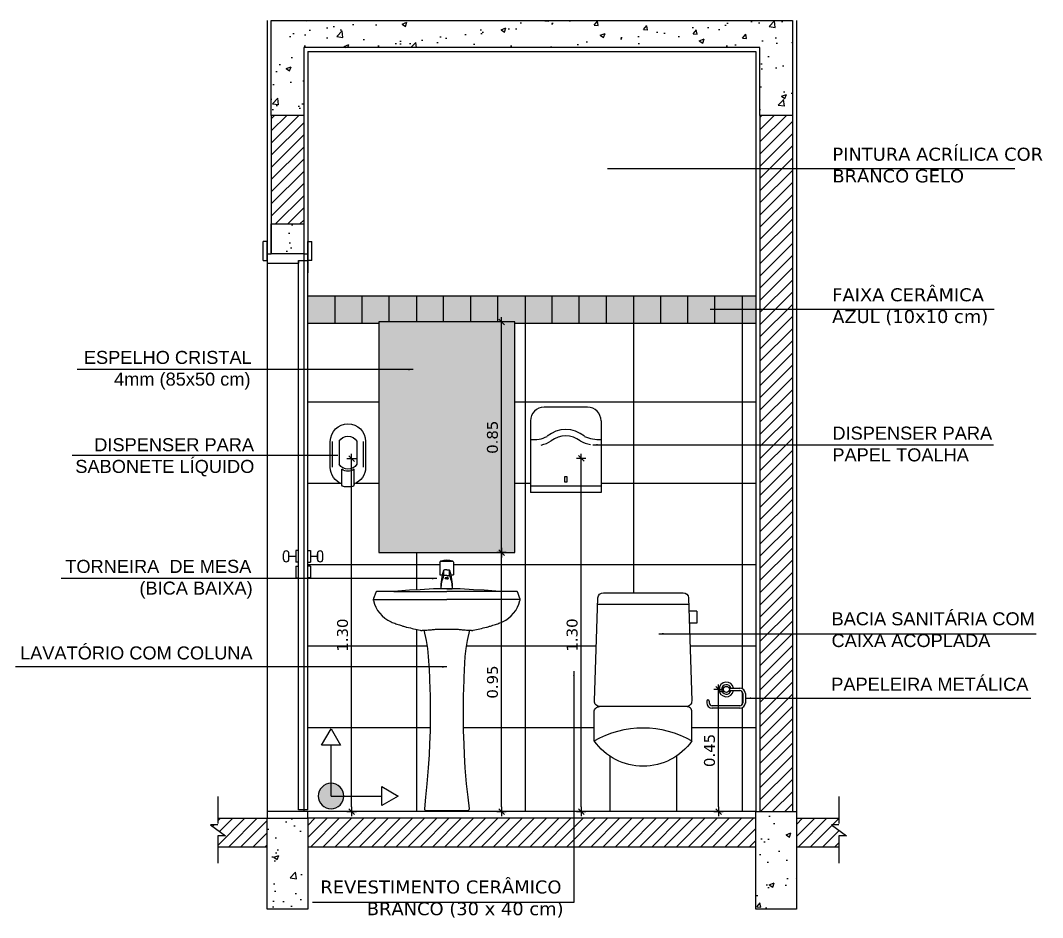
# Model space of a CAD drawing. Extents: x 175 to 308, y 27 to 112.
# Drawn here: x 296.092 to 299.858, y 42.758 to 46.064 of the extents above; entities that cross this region are included whole.
import ezdxf

# ---------------------------------------------------------------- set-up
doc = ezdxf.new("R2010")
doc.units = 0
doc.header["$LTSCALE"] = 0.01
doc.header["$PDMODE"] = 3
doc.linetypes.add('TRACEJADO_P', pattern=[0.1875, 0.125, -0.0625])
doc.layers.get('0').update_dxf_attribs({"linetype": 'CONTINUOUS'})
doc.layers.get('DEFPOINTS').update_dxf_attribs({"linetype": 'CONTINUOUS'})
for name, color, linetype in [('01', 1, 'CONTINUOUS'), ('0_HATCH', 1, 'CONTINUOUS'), ('252', 252, 'CONTINUOUS'), ('A-01', 1, 'CONTINUOUS'), ('A-ALV', 6, 'CONTINUOUS'), ('A-PORTA', 3, 'CONTINUOUS'), ('A-SIMBO', 2, 'CONTINUOUS'), ('A-WC', 1, 'CONTINUOUS'), ('AR-ESQ', 2, 'CONTINUOUS'), ('AR-ID-PIS', 1, 'CONTINUOUS'), ('ARQ-ALV-CORTE', 3, 'CONTINUOUS'), ('ARQ-CTA-1_025', 1, 'CONTINUOUS'), ('ARQ-EQP-VISTA', 1, 'CONTINUOUS'), ('ARQ-HTC', 9, 'CONTINUOUS'), ('ARQ-SMB-1_025', 1, 'CONTINUOUS'), ('ARQ-TXT-1_025', 2, 'CONTINUOUS'), ('ARQ_HIDRO', 1, 'CONTINUOUS'), ('L_DECA', 7, 'CONTINUOUS')]:
    doc.layers.add(name, color=color, linetype=linetype)
doc.styles.add('ESC-50-A20', font='arial.ttf', dxfattribs={"height": 0.1})
doc.styles.add('FNDE Texto Cota 0025', font='verdana.ttf', dxfattribs={"height": 0.04})
doc.dimstyles.new('FNDE 1-0025', dxfattribs={"dimscale": 5, "dimtxt": 0.04, "dimasz": 0.0035, "dimexe": 0.15, "dimexo": 0.15, "dimgap": 0.0025, "dimtad": 1, "dimzin": 1, "dimdsep": 46, "dimtxsty": 'FNDE Texto Cota 0025', "dimblk": 'tic', "dimcen": 0.015, "dimdle": 0.15, "dimse1": 1, "dimse2": 1, "dimclrd": 251, "dimclre": 251, "dimclrt": 256, "dimaunit": 1, "dimadec": 3, "dimazin": 0, "dimtfac": 1, "dimtix": 1, "dimtmove": 2, "dimatfit": 3, "dimfxl": 0.15, "dimtvp": 1, "dimtolj": 1, "dimtzin": 0, "dimarcsym": 0})
pattern_1 = [(50, (137.19987, 44.34268), (0.18218467, -0.01593909), [0.01905, -0.20955]), (355, (137.19987, 44.34268), (-0.03524342, 0.19105685), [0.01524, -0.16764058]), (100.45144, (137.21506, 44.34135), (0.14694125, 0.17511775), [0.01619, -0.17809024]), (46.1842, (137.19987, 44.39348), (0.27107904, -0.04204233), [0.028575, -0.314325]), (96.63556, (137.22246, 44.38998), (0.23740413, 0.24742612), [0.024285, -0.2671356]), (351.18415, (137.19987, 44.39348), (0.23740413, 0.24742612), [0.02285997, -0.25145973]), (21, (137.22527, 44.38078), (0.15161439, -0.1022652), [0.01905, -0.20955]), (326, (137.22527, 44.38078), (0.06180203, 0.18418797), [0.01524, -0.16764]), (71.45144, (137.2379, 44.37226), (0.21341642, 0.08192277), [0.01619, -0.17808994]), (37.5, (137.199874, 44.34268), (0.003088603, 0.08455504), [0, -0.165608, 0, -0.17018, 0, -0.168275]), (7.5, (137.19987, 44.34268), (0.06681966, 0.100180575), [0, -0.097028, 0, -0.161798, 0, -0.064135]), (327.5, (137.14323, 44.34268), (0.135590595, -0.005728744), [0, -0.0635, 0, -0.19812, 0, -0.26289]), (317.5, (137.11783, 44.34268), (0.14812918, 0.02542649), [0, -0.08255, 0, -0.131572, 0, -0.18669])]
pattern_2 = [(45, (137.199874, 44.34268), (-0.02245064, 0.02245064), [])]

# ---------------------------------------------------------------- blocks, each defined once
blk = doc.blocks.new('ind-pis')
at = {"layer": 'AR-ID-PIS'}
h = blk.add_hatch(color=252, dxfattribs=at)
h.dxf.hatch_style = 1
edge = h.paths.add_edge_path()
edge.add_arc((0, 0), 0.05, 0, 360)
for q in [(-0.2, 0), (0, -0.1995)]:
    blk.add_line((0, 0), q, dxfattribs=at)
for points in [[(-0.2, 0.0371), (-0.2642, 0), (-0.2, -0.0371)], [(-0.0371, -0.1995), (0, -0.2638), (0.0371, -0.1995)]]:
    blk.add_lwpolyline(points, close=True, dxfattribs=at)
blk.add_circle((0, 0), 0.05, dxfattribs=at)
blk = doc.blocks.new('V-VAS3')
at = {"color": 1}
for p, q in [((-0.1238, -0.0001), (-0.1238, 0.2012)), ((0.1212, -0.0001), (0.1212, 0.1999))]:
    blk.add_line(p, q, dxfattribs=at)
for points in [[(0.1796, 0.4032), (0.1664, 0.7828, 0.404096), (0.1464, 0.8021), (-0.1471, 0.8021, 0.405022), (-0.1671, 0.7827), (-0.179, 0.4031)], [(-0.1797, 0.2564, 0.520622), (0.1803, 0.2565, 0.266933), (-0.1797, 0.2564), (-0.1797, 0.3625, -0.414214), (-0.1597, 0.3825)], [(-0.179, 0.4031, 0.423466), (-0.1591, 0.3825), (0.1596, 0.3825)], [(0.1803, 0.2565), (0.1803, 0.3625, 0.414214), (0.1603, 0.3825)]]:
    blk.add_lwpolyline(points, format="xyb", dxfattribs=at)
for points in [[(-0.1679, 0.7584), (0.1673, 0.7584)], [(-0.1977, 0.7344), (-0.1977, 0.6893), (-0.17, 0.6893)], [(-0.1977, 0.7344), (-0.1688, 0.7344)], [(-0.1597, 0.3825), (0.1603, 0.3825)]]:
    blk.add_lwpolyline(points, dxfattribs=at)
blk.add_arc((0.1596, 0.4025), 0.02, 270, 1.9863, dxfattribs=at)
blk = doc.blocks.new('RAV02')
at = {"layer": 'L_DECA', "color": 1}
blk.add_line((7.8, 0), (-7.8, 0), dxfattribs=at)
for points in [[(-8.71, 66.38), (-8.71, 66.38), (-8.85, 66.38), (-8.99, 66.38), (-9.14, 66.31), (-9.28, 66.31), (-9.28, 66.31), (-9.35, 66.31), (-9.49, 66.31), (-9.56, 66.31), (-9.7, 66.38), (-9.7, 66.38), (-10.34, 66.53), (-10.97, 66.67), (-11.6, 66.81), (-12.17, 66.95), (-12.8, 67.09), (-13.37, 67.23), (-14, 67.37), (-14.57, 67.51), (-14.57, 67.51), (-14.85, 67.58), (-15.2, 67.65), (-15.49, 67.72), (-15.77, 67.87), (-16.12, 67.94), (-16.4, 68.01), (-16.68, 68.15), (-16.97, 68.22), (-16.97, 68.22), (-17.39, 68.36), (-17.88, 68.5), (-18.31, 68.64), (-18.73, 68.78), (-19.15, 68.99), (-19.58, 69.14), (-20.07, 69.28), (-20.49, 69.49), (-20.49, 69.49), (-21.69, 70.12), (-22.75, 70.83), (-23.74, 71.75), (-24.59, 72.66), (-25.36, 73.72), (-26, 74.85), (-26.56, 76.05), (-26.91, 77.32), (-26.91, 77.32), (-26.98, 77.53), (-26.98, 77.74), (-26.98, 77.95), (-26.91, 78.1), (-26.14, 80.28), (-26.14, 80.28), (-26.07, 80.42), (-26, 80.56), (-25.86, 80.63), (-25.71, 80.63), (-19.51, 80.63), (-13.72, 81.13), (-9.77, 81.34), (-4.9, 81.62), (0.04, 81.62), (4.9, 81.62), (9.77, 81.34), (13.72, 81.13), (19.58, 80.63), (25.78, 80.63), (25.78, 80.63), (25.93, 80.63), (26.07, 80.56), (26.14, 80.42), (26.21, 80.28), (26.98, 78.1), (26.98, 78.1), (27.05, 77.95), (27.13, 77.74), (27.13, 77.53), (27.05, 77.32), (27.05, 77.32), (26.63, 76.05), (26.14, 74.85), (25.5, 73.72), (24.73, 72.66), (23.81, 71.75), (22.82, 70.83), (21.76, 70.12), (20.56, 69.49), (20.56, 69.49), (20.14, 69.28), (19.65, 69.14), (19.22, 68.99), (18.8, 68.78), (18.38, 68.64), (17.95, 68.5), (17.46, 68.36), (17.04, 68.22), (17.04, 68.22), (16.75, 68.15), (16.47, 68.01), (16.19, 67.94), (15.91, 67.87), (15.56, 67.72), (15.27, 67.65), (14.99, 67.58), (14.71, 67.51), (14.71, 67.51), (14.07, 67.37), (13.44, 67.23), (12.8, 67.09), (12.24, 66.95), (11.6, 66.81), (10.97, 66.67), (10.41, 66.53), (9.77, 66.38), (9.77, 66.38), (9.63, 66.31), (9.49, 66.31), (9.42, 66.31), (9.28, 66.31), (9.28, 66.31), (9.14, 66.31), (8.99, 66.38), (8.85, 66.38), (8.71, 66.38)], [(-19.51, 80.63), (0.04, 80.63)], [(19.58, 80.63), (0.04, 80.63)], [(-26.98, 77.74), (0.04, 77.74)], [(27.05, 77.74), (0.04, 77.74)], [(8.71, 66.38), (8.71, 66.38), (8.22, 66.45), (7.8, 66.45), (7.37, 66.45), (6.88, 66.53), (6.88, 66.53), (6.46, 66.53), (6.1, 66.6), (5.68, 66.6), (5.33, 66.67), (4.97, 66.67), (4.55, 66.67), (4.2, 66.74), (3.77, 66.74), (3.77, 66.74), (3.28, 66.74), (2.86, 66.74), (2.36, 66.74), (1.87, 66.81), (1.38, 66.81), (0.95, 66.81), (0.46, 66.81), (0.04, 66.81), (0.04, 66.81), (-0.46, 66.81), (-0.88, 66.81), (-1.38, 66.81), (-1.87, 66.81), (-2.36, 66.74), (-2.79, 66.74), (-3.28, 66.74), (-3.77, 66.74), (-3.77, 66.74), (-4.13, 66.74), (-4.55, 66.67), (-4.9, 66.67), (-5.26, 66.67), (-5.68, 66.6), (-6.03, 66.6), (-6.46, 66.53), (-6.81, 66.53), (-6.81, 66.53), (-7.3, 66.45), (-7.72, 66.45), (-8.22, 66.45), (-8.71, 66.38)], [(-7.8, 0), (-7.8, 0), (-8.01, 0.07), (-8.15, 0.21), (-8.22, 0.35), (-8.29, 0.56), (-7.8, 4.87), (-7.3, 9.81), (-6.81, 15.66), (-6.53, 20.53), (-6.38, 24.48), (-6.17, 29.35), (-6.1, 34.22), (-6.1, 39.15), (-6.17, 42.05), (-6.38, 47.97), (-6.38, 48.89), (-6.53, 51.85), (-6.81, 56.72), (-7.16, 59.68), (-7.65, 62.65), (-8.5, 66.38)], [(8.5, 66.38), (7.65, 62.65), (7.16, 59.68), (6.88, 56.72), (6.53, 51.85), (6.38, 48.89), (6.38, 47.97), (6.17, 42.05), (6.1, 39.15), (6.1, 34.22), (6.17, 29.35), (6.38, 24.48), (6.53, 20.53), (6.88, 15.66), (7.37, 9.81), (7.87, 4.87), (8.29, 0.56), (8.29, 0.56), (8.22, 0.35), (8.15, 0.21), (8.01, 0.07), (7.8, 0)]]:
    blk.add_lwpolyline(points, dxfattribs=at)
blk = doc.blocks.new('tic')
at = {"color": 251}
for p, q in [((-1, 0), (1, 0)), ((0, -1), (0, 1))]:
    blk.add_line(p, q, dxfattribs=at)
blk.add_line((-0.6, -0.6), (0.6, 0.6))
blk = doc.blocks.new('*D16')
at = {"layer": 'ARQ-CTA-1_025', "color": 251, "lineweight": -2, "transparency": 16777216}
blk.add_line((297.8646, 43.1667), (297.8646, 44.0858), dxfattribs=at)
at = {"layer": 'DEFPOINTS', "color": 0, "transparency": 16777216}
for p in [(297.8646, 44.1033), (297.913, 44.1033), (297.951, 43.1492)]:
    blk.add_point(p, dxfattribs=at)
at = {"layer": 'ARQ-CTA-1_025', "color": 251, "lineweight": -2, "transparency": 16777216, "xscale": 0.0175, "yscale": 0.0175, "zscale": 0.0175}
for p, rotation in [((297.8646, 44.1033), 90), ((297.8646, 43.1492), 270)]:
    blk.add_blockref('tic', p, dxfattribs=dict(at, rotation=rotation))
at = {"layer": 'ARQ-CTA-1_025', "transparency": 16777216, "insert": (297.8313, 43.6263), "char_height": 0.04, "attachment_point": 5, "rotation": 90, "style": 'FNDE Texto Cota 0025'}
blk.add_mtext('\\A1;0.95', dxfattribs=at)
blk = doc.blocks.new('A$C10CE5047')
at = {"layer": '01', "ltscale": 10}
for p, q in [((0.0828, 0.0742), (0.123, 0.0742)), ((0.0828, 0.0649), (0.1221, 0.0649)), ((0.1331, 0.0539), (0.1331, 0.0203)), ((0.1424, 0.055), (0.1424, 0.0184)), ((0, 0.0265), (0, 0.0203)), ((0.0093, 0.0265), (0.0093, 0.0203)), ((0.1221, 0.0093), (0.0203, 0.0093)), ((0.1235, 0), (0.0193, 0))]:
    blk.add_line(p, q, dxfattribs=at)
blk.add_circle((0.0726, 0.0695), 0.0112, dxfattribs=at)
for centre, radius, start, end in [((0.0726, 0.0695), 0.027, 9.9166, 350.0834), ((0.0726, 0.0695), 0.0175, 15.3895, 344.6105), ((0.1221, 0.0539), 0.0203, 0, 90), ((0.1221, 0.0539), 0.011, 0, 90), ((0.0047, 0.0265), 0.00466, 0, 180), ((0.0203, 0.0203), 0.0203, 180, 270), ((0.0203, 0.0203), 0.011, 180, 270), ((0.1221, 0.0203), 0.011, 270, 0), ((0.1221, 0.0203), 0.0203, 270, 0)]:
    blk.add_arc(centre, radius, start, end, dxfattribs=at)
blk = doc.blocks.new('A$C19481829')
at = {"layer": 'ARQ_HIDRO', "color": 1}
for p, q in [((0, 0.2269), (0, 0.1312)), ((0.13, 0.1312), (0.13, 0.2269)), ((0.0422, 0.0693), (0.0422, 0.1241)), ((0.0878, 0.0693), (0.0878, 0.1241)), ((0.0522, 0.0593), (0.0778, 0.0593))]:
    blk.add_line(p, q, dxfattribs=at)
at = {"layer": 'ARQ_HIDRO', "color": 8}
for p, q in [((0.0076, 0.1312), (0.0076, 0.2269)), ((0.0325, 0.2278), (0.0325, 0.1423)), ((0.0975, 0.2278), (0.0975, 0.1423)), ((0.1224, 0.1312), (0.1224, 0.2269))]:
    blk.add_line(p, q, dxfattribs=at)
at = {"layer": 'ARQ_HIDRO', "color": 1}
for centre, radius, start, end in [((0.065, 0.2269), 0.065, 360, 180), ((0.065, 0.1312), 0.065, 180, 249.5013), ((0.065, 0.1552), 0.0385, 233.7481, 306.2519), ((0.065, 0.1312), 0.065, 290.4987, 0), ((0.0522, 0.0693), 0.01, 180, 270), ((0.0778, 0.0693), 0.01, 270, 360)]:
    blk.add_arc(centre, radius, start, end, dxfattribs=at)
at = {"layer": 'ARQ_HIDRO', "color": 8}
for centre, start, end in [((0.065, 0.2072), 32.3388, 147.6612), ((0.065, 0.1629), 212.3388, 327.6612)]:
    blk.add_arc(centre, 0.0385, start, end, dxfattribs=at)
blk = doc.blocks.new('A$C25FE2BD7')
at = {"color": 1}
for p, q in [((0, 0.0984), (0, 0.0518)), ((0.0473, 0.1018), (0.0037, 0.1018)), ((0.05, 0.0984), (0.05, 0.0518)), ((0.0101, 0.0518), (0, 0.0518)), ((0.0152, 0.0509), (0.0152, 0.0684)), ((0.0252, 0.0704), (0.0167, 0.0704)), ((0.0252, 0.0489), (0.0172, 0.0489)), ((0.0204, 0.0419), (0.0202, 0.0378)), ((0.0252, 0.0704), (0.0338, 0.0704)), ((0.0252, 0.0489), (0.0332, 0.0489)), ((0.0301, 0.0419), (0.0302, 0.0378)), ((0.0352, 0.0509), (0.0352, 0.0684)), ((0.05, 0.0518), (0.0403, 0.0518)), ((0.0249, 0), (0.0052, 0)), ((0.0255, 0), (0.0452, 0))]:
    blk.add_line(p, q, dxfattribs=at)
for points in [[(0.0202, 0.0417, -0.302182), (0.0204, 0.0419, -0.056318), (0.0217, 0.0423, -0.025038), (0.0231, 0.0425, -0.017953), (0.0252, 0.0426, -0.017953)], [(0.0252, 0.0369, -0.017953), (0.0231, 0.037, -0.025038), (0.0217, 0.0372, -0.056318), (0.0204, 0.0376, -0.302182), (0.0202, 0.0378, -0.302182), (0.0204, 0.038, -0.056318), (0.0217, 0.0384, -0.025038), (0.0231, 0.0386, -0.017953), (0.0252, 0.0387, -0.017953)], [(0.0302, 0.0417, 0.302182), (0.0301, 0.0419, 0.056318), (0.0287, 0.0423, 0.025038), (0.0273, 0.0425, 0.017953), (0.0252, 0.0426, 0.017953)], [(0.0252, 0.0369, 0.017953), (0.0273, 0.037, 0.025038), (0.0287, 0.0372, 0.056318), (0.0301, 0.0376, 0.302182), (0.0302, 0.0378, 0.302182), (0.0301, 0.038, 0.056318), (0.0287, 0.0384, 0.025038), (0.0273, 0.0386, 0.017953), (0.0252, 0.0387, 0.017953)]]:
    blk.add_lwpolyline(points, format="xyb", dxfattribs=at)
for centre, radius, start, end in [((0.005, 0.0984), 0.005, 110.2457, 180), ((0.025, 0.0442), 0.0628, 69.7543, 110.2457), ((0.045, 0.0984), 0.005, 0, 69.7543), ((0.2088, 0.007), 0.2037, 162.2745, 181.9578), ((0.1315, -0.0004), 0.1263, 157.0421, 179.8201), ((0.0167, 0.0684), 0.002, 90, 162.2745), ((0.0172, 0.0684), 0.002, 90, 180), ((0.0172, 0.0509), 0.002, 180, 270), ((0.0332, 0.0684), 0.002, 360, 90), ((0.0332, 0.0509), 0.002, 270, 360), ((0.0338, 0.0684), 0.002, 17.7255, 90), ((-0.0811, -0.0004), 0.1263, 0.1799, 22.9579), ((-0.1583, 0.007), 0.2037, 358.0422, 17.7255)]:
    blk.add_arc(centre, radius, start, end, dxfattribs=at)
blk = doc.blocks.new('A$C46241D09')
at = {"layer": 'ARQ_HIDRO', "color": 1}
for p, q in [((0.21, 0.314), (0.05, 0.314)), ((0, 0.264), (0, 0)), ((0.26, 0.264), (0.26, 0)), ((0.26, 0), (0, 0))]:
    blk.add_line(p, q, dxfattribs=at)
at = {"layer": 'ARQ_HIDRO', "color": 8, "ltscale": 10}
blk.add_line((0.1339, 0.057), (0.1261, 0.057), dxfattribs=at)
at = {"layer": 'ARQ_HIDRO', "color": 8}
blk.add_line((0.26, 0.0235), (0, 0.0235), dxfattribs=at)
blk.add_lwpolyline([(0.1261, 0.0589), (0.1339, 0.0589), (0.1339, 0.0376), (0.1261, 0.0376)], close=True, dxfattribs=at)
at = {"layer": 'ARQ_HIDRO', "color": 1}
for centre, start, end in [((0.05, 0.264), 90, 180), ((0.21, 0.264), 0, 90)]:
    blk.add_arc(centre, 0.05, start, end, dxfattribs=at)
at = {"layer": 'ARQ_HIDRO', "color": 8}
for centre, radius, start, end in [((0.13, 0.1252), 0.1065, 49.8808, 130.1192), ((0.0148, 0.2894), 0.095, 261.0356, 299.3736), ((0.0148, 0.2894), 0.1174, 282.1134, 301.7089), ((0.13, 0.1252), 0.0836, 50.2678, 129.7546), ((0.2523, 0.3286), 0.1552, 243.6828, 258.2126), ((0.2523, 0.3286), 0.1333, 246.264, 273.3268)]:
    blk.add_arc(centre, radius, start, end, dxfattribs=at)
blk = doc.blocks.new('*D58')
at = {"layer": 'ARQ-CTA-1_025', "color": 251, "lineweight": -2, "transparency": 16777216}
blk.add_line((298.6642, 43.1667), (298.6642, 43.5817), dxfattribs=at)
at = {"layer": 'DEFPOINTS', "color": 0, "transparency": 16777216}
for p in [(298.6642, 43.5992), (298.693, 43.5992), (298.801, 43.1492)]:
    blk.add_point(p, dxfattribs=at)
at = {"layer": 'ARQ-CTA-1_025', "color": 251, "lineweight": -2, "transparency": 16777216, "xscale": 0.0175, "yscale": 0.0175, "zscale": 0.0175}
for p, rotation in [((298.6642, 43.5992), 90), ((298.6642, 43.1492), 270)]:
    blk.add_blockref('tic', p, dxfattribs=dict(at, rotation=rotation))
at = {"layer": 'ARQ-CTA-1_025', "transparency": 16777216, "insert": (298.6309, 43.3742), "char_height": 0.04, "attachment_point": 5, "rotation": 90, "style": 'FNDE Texto Cota 0025'}
blk.add_mtext('\\A1;0.45', dxfattribs=at)
blk = doc.blocks.new('*D59')
at = {"layer": 'ARQ-CTA-1_025', "color": 251, "lineweight": -2, "transparency": 16777216}
blk.add_line((298.1581, 43.1667), (298.1581, 44.4328), dxfattribs=at)
at = {"layer": 'DEFPOINTS', "color": 0, "transparency": 16777216}
for p in [(298.1012, 44.4503, -0.018), (298.1581, 44.4503), (298.801, 43.1492)]:
    blk.add_point(p, dxfattribs=at)
at = {"layer": 'ARQ-CTA-1_025', "color": 251, "lineweight": -2, "transparency": 16777216, "xscale": 0.0175, "yscale": 0.0175, "zscale": 0.0175}
for p, rotation in [((298.1581, 44.4503), 90), ((298.1581, 43.1492), 270)]:
    blk.add_blockref('tic', p, dxfattribs=dict(at, rotation=rotation))
at = {"layer": 'ARQ-CTA-1_025', "transparency": 16777216, "insert": (298.1248, 43.7997), "char_height": 0.04, "attachment_point": 5, "rotation": 90, "style": 'FNDE Texto Cota 0025'}
blk.add_mtext('\\A1;1.30', dxfattribs=at)
blk = doc.blocks.new('*D60')
at = {"layer": 'ARQ-CTA-1_025', "color": 251, "lineweight": -2, "transparency": 16777216}
blk.add_line((297.3122, 43.1667), (297.3122, 44.4317), dxfattribs=at)
at = {"layer": 'DEFPOINTS', "color": 0, "transparency": 16777216}
for p in [(297.2987, 44.4492), (297.3122, 44.4492), (297.151, 43.1492)]:
    blk.add_point(p, dxfattribs=at)
at = {"layer": 'ARQ-CTA-1_025', "color": 251, "lineweight": -2, "transparency": 16777216, "xscale": 0.0175, "yscale": 0.0175, "zscale": 0.0175}
for p, rotation in [((297.3122, 44.4492), 90), ((297.3122, 43.1492), 270)]:
    blk.add_blockref('tic', p, dxfattribs=dict(at, rotation=rotation))
at = {"layer": 'ARQ-CTA-1_025', "transparency": 16777216, "insert": (297.2789, 43.7992), "char_height": 0.04, "attachment_point": 5, "rotation": 90, "style": 'FNDE Texto Cota 0025'}
blk.add_mtext('\\A1;1.30', dxfattribs=at)
blk = doc.blocks.new('*D61')
at = {"layer": 'ARQ-CTA-1_025', "color": 251, "lineweight": -2, "transparency": 16777216}
blk.add_line((297.8646, 44.1208), (297.8646, 44.9358), dxfattribs=at)
at = {"layer": 'DEFPOINTS', "color": 0, "transparency": 16777216}
for p in [(297.8646, 44.9533), (297.913, 44.9533), (297.913, 44.1033)]:
    blk.add_point(p, dxfattribs=at)
at = {"layer": 'ARQ-CTA-1_025', "color": 251, "lineweight": -2, "transparency": 16777216, "xscale": 0.0175, "yscale": 0.0175, "zscale": 0.0175}
for p, rotation in [((297.8646, 44.9533), 90), ((297.8646, 44.1033), 270)]:
    blk.add_blockref('tic', p, dxfattribs=dict(at, rotation=rotation))
at = {"layer": 'ARQ-CTA-1_025', "transparency": 16777216, "insert": (297.8312, 44.5283), "char_height": 0.04, "attachment_point": 5, "rotation": 90, "style": 'FNDE Texto Cota 0025'}
blk.add_mtext('\\A1;0.85', dxfattribs=at)

msp = doc.modelspace()

# ---------------------------------------------------------------- hatches: boundary and pattern name
at = {"layer": '01'}
h = msp.add_hatch(dxfattribs=at)
h.set_pattern_fill('ANSI31', color=251, scale=0.01)
h.set_pattern_definition(pattern_2)
h.paths.add_polyline_path([(298.936, 45.7142), (298.816, 45.7142), (298.816, 43.1492), (298.936, 43.1492)])
h.paths.add_polyline_path([(297.136, 45.7142), (297.016, 45.7142), (297.016, 45.3142), (297.136, 45.3142)])
h = msp.add_hatch(color=256, dxfattribs=at)
h.dxf.hatch_style = 1
h.set_gradient(color1=(255, 255, 255), color2=(128, 128, 128), tint=1, name='INVHEMISPHERICAL')
h.paths.add_polyline_path([(297.913, 44.9533), (297.413, 44.9533), (297.413, 44.1033), (297.913, 44.1033)])
h = msp.add_hatch(dxfattribs=at)
h.set_pattern_fill('ANSI31', color=251, scale=0.01)
h.set_pattern_definition([(45, (207.39187, 54.849177), (-0.02245064, 0.02245064), [])])
h.paths.add_polyline_path([(297.001, 43.1242), (296.8196, 43.1242), (296.8196, 43.1005), (296.792, 43.1005), (296.8471, 43.0595), (296.8196, 43.0595), (296.8196, 43.0193), (297.001, 43.0193)])
h = msp.add_hatch(dxfattribs=at)
h.set_pattern_fill('ANSI31', color=251, scale=0.01)
h.set_pattern_definition(pattern_2)
h.paths.add_polyline_path([(298.801, 43.1242), (297.151, 43.1242), (297.151, 43.0193), (298.801, 43.0193)])
h = msp.add_hatch(dxfattribs=at)
h.set_pattern_fill('ANSI31', color=251, scale=0.01)
h.set_pattern_definition([(45, (204.461876, 54.849174), (-0.02245064, 0.02245064), [])])
h.paths.add_polyline_path([(299.0799, 43.1005), (299.1075, 43.1005), (299.1075, 43.1242), (298.9511, 43.1242), (298.9511, 43.0193), (299.1075, 43.0193), (299.1075, 43.0595), (299.135, 43.0595)])
at = {"layer": '0_HATCH'}
msp.add_hatch(color=160, dxfattribs=at).paths.add_polyline_path([(297.151, 45.0492), (298.801, 45.0492), (298.801, 44.9492), (297.913, 44.9492), (297.913, 44.9533), (297.413, 44.9533), (297.413, 44.9492), (297.151, 44.9492)])
at = {"layer": 'ARQ-HTC'}
h = msp.add_hatch(dxfattribs=at)
h.set_pattern_fill('AR-CONC', color=251, scale=0.001, style=0)
h.set_pattern_definition(pattern_1)
h.paths.add_polyline_path([(298.936, 46.0642), (297.016, 46.0642), (297.016, 45.7142), (297.136, 45.7142), (297.136, 45.9642), (298.816, 45.9642), (298.816, 45.7142), (298.936, 45.7142)])
h = msp.add_hatch(dxfattribs=at)
h.set_pattern_fill('AR-CONC', color=251, scale=0.001, style=0)
h.set_pattern_definition([(50, (663.11076, 73.69354), (0.18218467, -0.015939086), [0.01905, -0.20955]), (355, (663.11076, 73.69354), (-0.03524342, 0.19105685), [0.01524, -0.16764058]), (100.451445, (663.12595, 73.6922), (0.14694125, 0.17511775), [0.01619001, -0.17809024]), (46.1842, (663.11076, 73.74434), (0.27107904, -0.04204233), [0.028575, -0.314325]), (96.63556, (663.13335, 73.74083), (0.23740413, 0.24742612), [0.02428502, -0.2671356]), (351.18415, (663.11076, 73.74434), (0.23740413, 0.24742612), [0.02285997, -0.25145973]), (21, (663.13616, 73.73164), (0.15161439, -0.1022652), [0.01905, -0.20955]), (326, (663.13616, 73.73164), (0.06180203, 0.18418797), [0.01524, -0.16764]), (71.451445, (663.1488, 73.72311), (0.21341642, 0.08192277), [0.01619001, -0.17808994]), (37.5, (663.110765, 73.69354), (0.003088603, 0.084555039), [0, -0.165608, 0, -0.17018, 0, -0.168275]), (7.5, (663.110765, 73.69354), (0.066819663, 0.100180575), [0, -0.097028, 0, -0.161798, 0, -0.064135]), (327.5, (663.05412, 73.69354), (0.135590595, -0.005728744), [0, -0.0635, 0, -0.19812, 0, -0.26289]), (317.5, (663.02872, 73.69354), (0.14812918, 0.02542649), [0, -0.08255, 0, -0.131572, 0, -0.18669])])
h.paths.add_polyline_path([(297.136, 45.3142), (297.016, 45.3142), (297.016, 45.2042), (297.136, 45.2042)])
h = msp.add_hatch(dxfattribs=at)
h.set_pattern_fill('AR-CONC', color=251, scale=0.001, style=0)
h.set_pattern_definition(pattern_1)
h.paths.add_polyline_path([(297.001, 43.1242), (297.151, 43.1242), (297.151, 42.7892), (297.001, 42.7892)])
h = msp.add_hatch(dxfattribs=at)
h.set_pattern_fill('AR-CONC', color=251, scale=0.001, style=0)
h.set_pattern_definition(pattern_1)
h.paths.add_polyline_path([(298.801, 43.1492), (298.951, 43.1492), (298.951, 42.7892), (298.801, 42.7892)])

# ---------------------------------------------------------------- linework, layer by layer
at = {"layer": '01'}
for p, q in [((297.001, 46.0642), (297.001, 45.2042)), ((298.951, 46.0642), (298.951, 43.1492)), ((297.151, 45.9492), (297.151, 45.2042)), ((297.151, 45.9492), (298.801, 45.9492)), ((298.801, 45.9492), (298.801, 43.1492)), ((297.001, 45.2492), (297.001, 45.1344)), ((297.001, 45.2492), (297.001, 43.1492)), ((297.151, 45.2492), (297.151, 45.1344))]:
    msp.add_line(p, q, dxfattribs=at)
at = {"layer": '252'}
for p, q in [((297.151, 45.0492), (298.801, 45.0492)), ((297.251, 44.9489), (297.251, 45.0489)), ((297.351, 44.9489), (297.351, 45.0489)), ((297.451, 44.9533), (297.451, 45.0486)), ((297.551, 45.0492), (297.551, 44.9533)), ((297.651, 44.9533), (297.651, 45.0489)), ((297.751, 44.9533), (297.751, 45.0489)), ((297.851, 44.9533), (297.851, 45.0486)), ((297.951, 45.0492), (297.951, 43.1492)), ((298.051, 44.9489), (298.051, 45.0489)), ((298.151, 44.9492), (298.151, 45.0489)), ((298.251, 44.9486), (298.251, 45.0486)), ((298.351, 45.0492), (298.351, 43.9555)), ((298.451, 44.9492), (298.451, 45.0489)), ((298.551, 44.9489), (298.551, 45.0489)), ((298.651, 44.9492), (298.651, 45.0486)), ((298.751, 45.0492), (298.751, 43.602)), ((297.151, 44.9492), (297.413, 44.9492)), ((297.913, 44.9492), (298.801, 44.9492)), ((297.151, 44.6592), (297.413, 44.6592, 0.0054)), ((297.913, 44.6592, 0.0156), (298.801, 44.6592, 0.0338)), ((297.151, 44.3592), (297.27, 44.3592, 0.0024)), ((297.3275, 44.3592, 0.0036), (297.413, 44.3592, 0.0054)), ((297.913, 44.3592, 0.0156), (297.9712, 44.3592, 0.0168)), ((298.2312, 44.3592, 0.0221), (298.801, 44.3592, 0.0338)), ((297.551, 44.1033), (297.551, 43.966)), ((297.151, 44.0592), (297.6376, 44.0592, 0.01)), ((297.6876, 44.0592, 0.011), (298.801, 44.0592, 0.0338)), ((297.551, 43.8205), (297.551, 43.1492)), ((297.151, 43.7592), (297.5899, 43.7592, 0.009)), ((297.7362, 43.7592, 0.012), (298.2137, 43.7592, 0.0218)), ((298.559, 43.7592, 0.0288), (298.801, 43.7592, 0.0338)), ((298.751, 43.5905), (298.751, 43.5431)), ((298.751, 43.5316), (298.751, 43.1492)), ((297.151, 43.4592, -0.0258), (297.6015, 43.4592, -0.0106)), ((297.7246, 43.4592, -0.0065), (298.206, 43.4592, 0.0097)), ((298.566, 43.4592, 0.0218), (298.801, 43.4592, 0.0297))]:
    msp.add_line(p, q, dxfattribs=at)
at = {"layer": 'A-01', "color": 1}
for p, q in [((297.061, 44.0791), (297.061, 44.0993)), ((297.081, 44.0791), (297.081, 44.0993)), ((297.116, 44.1109), (297.107, 44.1109)), ((297.107, 44.1109), (297.107, 44.0675)), ((297.151, 44.1109), (297.1601, 44.1109)), ((297.1601, 44.1109), (297.1601, 44.0675)), ((297.186, 44.0791), (297.186, 44.0993)), ((297.107, 44.0892), (297.081, 44.0892)), ((297.116, 44.0675), (297.107, 44.0675)), ((297.151, 44.0675), (297.1601, 44.0675)), ((297.186, 44.0892), (297.1601, 44.0892)), ((297.107, 44.0537), (297.116, 44.0537)), ((297.107, 44.0537), (297.107, 44.0103)), ((297.1601, 44.0537), (297.151, 44.0537)), ((297.1601, 44.0537), (297.1601, 44.0103)), ((297.107, 44.0103), (297.116, 44.0103)), ((297.1601, 44.0103), (297.151, 44.0103))]:
    msp.add_line(p, q, dxfattribs=at)
msp.add_lwpolyline([(297.186, 44.0993), (297.186, 44.0791, 1), (297.206, 44.0791), (297.206, 44.0993, 1)], format="xyb", close=True, dxfattribs=at)
for centre, start, end in [((297.071, 44.0993), 360, 180), ((297.196, 44.0993), 360, 180), ((297.071, 44.0791), 180, 360), ((297.196, 44.0791), 180, 360)]:
    msp.add_arc(centre, 0.01, start, end, dxfattribs=at)
at = {"layer": 'A-PORTA', "color": 3}
for p, q in [((297.001, 45.2042), (297.001, 45.2042)), ((297.136, 45.2042), (297.016, 45.2042)), ((297.126, 45.2042), (297.026, 45.2042)), ((297.151, 45.1792), (297.151, 45.2042)), ((297.151, 43.1558), (297.116, 43.1558))]:
    msp.add_line(p, q, dxfattribs=at)
at = {"layer": 'A-SIMBO', "color": 2, "linetype": 'TRACEJADO_P', "elevation": -0.1233}
for points in [[(296.8196, 43.205), (296.8196, 43.1005), (296.792, 43.1005), (296.8471, 43.0595), (296.8196, 43.0595), (296.8196, 42.9066)], [(299.1075, 43.205), (299.1075, 43.1005), (299.0799, 43.1005), (299.135, 43.0595), (299.1075, 43.0595), (299.1075, 42.9066)]]:
    msp.add_lwpolyline(points, dxfattribs=at)
at = {"layer": 'A-WC', "color": 2}
for p, q in [((297.001, 45.2492), (296.986, 45.2492)), ((296.986, 45.1792), (296.986, 45.2492)), ((297.001, 45.1792), (297.001, 45.2492)), ((297.151, 45.2492), (297.166, 45.2492)), ((297.151, 45.1792), (297.151, 45.2492)), ((297.166, 45.1792), (297.166, 45.2492)), ((297.001, 45.2042), (297.001, 45.1692)), ((297.001, 45.2042), (297.016, 45.2042)), ((297.136, 45.2042), (297.151, 45.2042)), ((297.136, 45.2042), (297.136, 43.1492)), ((297.151, 43.1558), (297.151, 45.2042)), ((296.986, 45.1792), (297.001, 45.1792)), ((297.001, 45.1692), (297.116, 45.1692)), ((297.116, 43.1558), (297.116, 45.1792)), ((297.116, 45.1792), (297.116, 45.1692)), ((297.116, 45.1792), (297.151, 45.1792)), ((297.116, 45.1792), (297.151, 45.1792)), ((297.166, 45.1792), (297.151, 45.1792))]:
    msp.add_line(p, q, dxfattribs=at)
at = {"layer": 'A-WC', "color": 3}
for p, q in [((297.913, 44.1033), (297.913, 44.9533)), ((297.413, 44.1033), (297.913, 44.1033))]:
    msp.add_line(p, q, dxfattribs=at)
msp.add_lwpolyline([(297.913, 44.9533), (297.413, 44.9533), (297.413, 44.1033), (297.913, 44.1033)], close=True, dxfattribs=at)
at = {"layer": 'AR-ESQ', "color": 2}
msp.add_line((298.801, 43.1492), (297.151, 43.1492), dxfattribs=at)
msp.add_lwpolyline([(297.001, 43.1242), (297.151, 43.1242), (297.151, 43.1492), (297.001, 43.1492)], close=True, dxfattribs=at)
at = {"layer": 'ARQ-ALV-CORTE'}
for p, q in [((297.016, 45.7142), (297.016, 46.0642)), ((298.936, 46.0642), (298.936, 45.7142)), ((297.136, 45.9642, -0.0402), (297.136, 45.7142, -0.0402)), ((298.816, 45.9642, -0.0029), (297.136, 45.9642, -0.0402)), ((297.186, 45.9642), (297.186, 45.9642)), ((298.816, 45.7142, -0.0029), (298.816, 45.9642, -0.0029)), ((297.016, 45.7142), (297.016, 45.2042)), ((297.136, 45.7142, -0.0402), (297.016, 45.7142, -0.0402)), ((297.136, 45.7142), (297.136, 45.2042)), ((298.816, 45.7142), (298.816, 43.1492)), ((298.936, 45.7142, -0.0029), (298.816, 45.7142, -0.0029)), ((298.936, 45.7142), (298.936, 43.1492)), ((296.8196, 43.1242), (297.001, 43.1242)), ((298.801, 43.1242), (297.151, 43.1242)), ((298.9511, 43.1242), (299.1075, 43.1242)), ((296.8196, 43.0193), (297.001, 43.0193)), ((297.151, 43.0193), (298.801, 43.0193)), ((298.9511, 43.0193), (299.1075, 43.0193))]:
    msp.add_line(p, q, dxfattribs=at)
at = {"layer": 'ARQ-ALV-CORTE', "elevation": -0.0402}
msp.add_lwpolyline([(297.001, 46.0642), (297.001, 46.0642)], close=True, dxfattribs=at)
msp.add_lwpolyline([(297.016, 46.0642), (298.936, 46.0642)], dxfattribs=at)
at = {"layer": 'ARQ-ALV-CORTE'}
for points in [[(297.136, 45.2042), (297.016, 45.2042), (297.016, 45.3142), (297.136, 45.3142)], [(297.001, 43.1242), (297.151, 43.1242), (297.151, 42.7892), (297.001, 42.7892)], [(298.801, 43.1492), (298.951, 43.1492), (298.951, 42.7892), (298.801, 42.7892)]]:
    msp.add_lwpolyline(points, close=True, dxfattribs=at)

# ---------------------------------------------------------------- block references
at = {"layer": '01', "ltscale": 10}
msp.add_blockref('A$C10CE5047', (298.6204, 43.5297), dxfattribs=at)
at = {"layer": 'A-ALV', "xscale": -1}
msp.add_blockref('V-VAS3', (298.3863, 43.1534), dxfattribs=at)
at = {"layer": 'A-WC', "color": 7, "xscale": -0.01, "yscale": 0.01, "zscale": 0.01}
msp.add_blockref('RAV02', (297.663, 43.1533), dxfattribs=at)
at = {"layer": 'AR-ID-PIS', "xscale": -0.937324063921778, "yscale": 0.937324063921778, "zscale": 0.937324063921778, "rotation": 90}
msp.add_blockref('ind-pis', (297.2363, 43.2063, 0.0402), dxfattribs=at)
at = {"layer": 'ARQ-CTA-1_025'}
msp.add_blockref('A$C46241D09', (297.9712, 44.3251, -0.018), dxfattribs=at)
at = {"layer": 'ARQ-EQP-VISTA', "xscale": -1}
msp.add_blockref('A$C25FE2BD7', (297.6876, 43.9695), dxfattribs=at)
at = {"layer": 'ARQ_HIDRO', "xscale": -1}
msp.add_blockref('A$C19481829', (297.3637, 44.2863), dxfattribs=at)

# ---------------------------------------------------------------- texts
at = {"layer": 'ARQ-TXT-1_025', "char_height": 0.048, "attachment_point": 1, "style": 'ESC-50-A20'}
for s, width, insert in [('{\\fVerdana|b0|i0|c0|p34;PINTURA ACRÍLICA COR BRANCO GELO}', 0.7783, (299.0835, 45.5953)), ('{\\fVerdana|b0|i0|c0|p34;FAIXA CERÂMICA AZUL (10x10 cm)}', 0.750512, (299.0827, 45.0774)), ('\\pi0.43871;{\\fVerdana|b0|i0|c0|p34;REVESTIMENTO CERÂMICO  \\P\\pi0.60988;BRANCO (30 x 40 cm) }', 1.339714, (296.7582, 42.8952))]:
    msp.add_mtext_dynamic_manual_height_columns(s, width=width, gutter_width=0.5, heights=[0], dxfattribs=dict(at, insert=insert))
for s, insert, width in [('\\pi0.083629;ESPELHO CRISTAL\\P\\pi0.19479;4mm (85x50 cm)', (296.242, 44.8465), 0.694532), ('DISPENSER PARA\\PPAPEL TOALHA', (299.0835, 44.5675), 8.528178), ('\\pi0.085347;DISPENSER PARA\\P\\pi0.015541;SABONETE LÍQUIDO', (296.2786, 44.5249), 0.669042), ('\\pi0.1059;TORNEIRA  DE MESA \\P\\pi0.37913;(BICA BAIXA)', (296.1512, 44.0765), 0.789983), ('BACIA SANITÁRIA COM\\PCAIXA ACOPLADA', (299.0805, 43.8833), 0.814914), ('LAVATÓRIO COM COLUNA', (296.0905, 43.7575), 8.528178), ('PAPELEIRA METÁLICA', (299.0793, 43.6423), 8.528178)]:
    msp.add_mtext(s, dxfattribs=dict(at, insert=insert, width=width))

# ---------------------------------------------------------------- dimensions: what is measured, and where the dimension line sits
at = {"layer": 'ARQ-CTA-1_025'}
for base, p1, p2, picture, middle in [((297.8646, 44.9533), (297.913, 44.1033), (297.913, 44.9533), '*D61', (297.8312, 44.5283)), ((297.3122, 44.4492), (297.151, 43.1492), (297.2987, 44.4492), '*D60', (297.2789, 43.7992)), ((298.1581, 44.4503), (298.801, 43.1492), (298.1012, 44.4503, -0.018), '*D59', (298.1248, 43.7997)), ((297.8646, 44.1033), (297.951, 43.1492), (297.913, 44.1033), '*D16', (297.8313, 43.6263)), ((298.6642, 43.5992), (298.801, 43.1492), (298.693, 43.5992), '*D58', (298.6309, 43.3742))]:
    dim = msp.add_linear_dim(base=base, p1=p1, p2=p2, angle=90, dimstyle='FNDE 1-0025', dxfattribs=at)
    dim.commit()
    dim.dimension.update_dxf_attribs({"geometry": picture, "text_midpoint": middle})

# ---------------------------------------------------------------- leaders
at = {"layer": '01', "color": 3, "ltscale": 10}
for points in [[(298.2551, 45.5181), (299.7563, 45.5181)], [(298.6337, 45.0002), (299.6796, 45.0002)], [(297.5384, 44.7775), (296.3005, 44.7775)], [(298.2013, 44.5009), (299.6772, 44.5009)], [(297.2619, 44.4615), (296.2824, 44.4615)], [(297.6256, 44.0075), (296.2417, 44.0075)], [(298.444, 43.8045), (299.8338, 43.8045)], [(297.6625, 43.6818), (296.0732, 43.6818)], [(298.7658, 43.567), (299.8142, 43.567)]]:
    msp.add_leader(points, dimstyle='FNDE 1-0025', override={"dimtad": 0, "dimlfac": 100, "dimclrd": 252, "dimclre": 252}, dxfattribs=at)
at = {"layer": 'ARQ-SMB-1_025', "ltscale": 10}
msp.add_leader([(298.1309, 43.6665), (298.1309, 42.8139), (297.1679, 42.8139)], dimstyle='FNDE 1-0025', override={"dimlfac": 100, "dimclrd": 252, "dimclre": 252}, dxfattribs=at)

doc.saveas('drawing.dxf')
